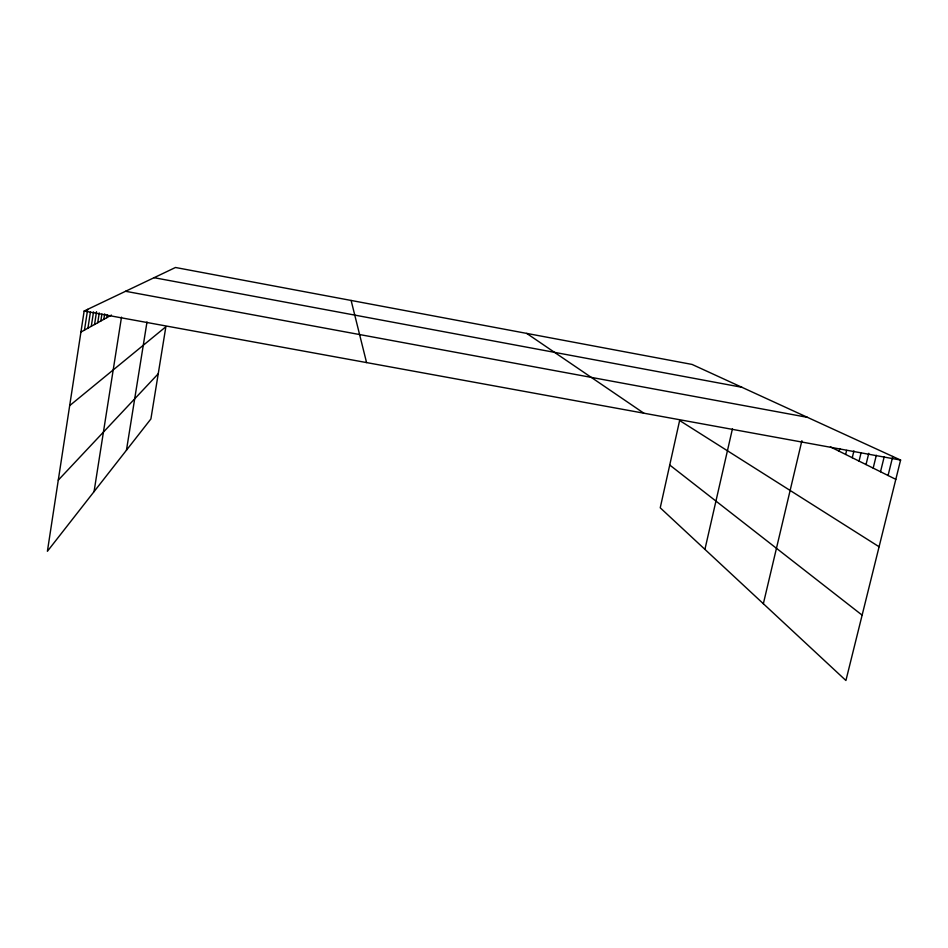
<?xml version="1.0" encoding="UTF-8"?>
<svg xmlns="http://www.w3.org/2000/svg" width="948" height="948" viewBox="0 0 948 948"><rect width="100%" height="100%" fill="white"/><g stroke="black" fill="none" stroke-linecap="round" stroke-linejoin="round"><path stroke-width="1.42" d="M879.092 546.759L679.621 420.509L660.235 507.808L845.912 680.51L900.6 460.064L692.076 364.435L175.487 267.49L84.147 311.027L47.4 551.286L150.898 418.957L165.864 326.764L69.678 405.626M84.479 330.094L87.666 309.344M87.939 328.174L90.404 312.105M91.292 326.302L93.52 311.892M94.563 324.489L96.53 311.702M97.739 322.723L99.256 312.911M100.82 321.005L101.898 314.084M103.83 319.322L104.683 313.871M106.757 317.699L107.207 314.795M94.065 491.621L121.498 317.153M126.463 450.193L146.999 321.988M704.921 549.378L732.425 428.875M763.353 603.722L801.89 440.713M839.181 451.248L839.833 448.558M845.64 454.448L846.623 450.383M852.264 457.73L853.923 450.869M859.054 461.107L861.08 452.765M866.022 464.567L868.771 453.298M873.179 468.111L876.319 455.277M880.514 471.76L884.152 457.007M888.063 475.505L892.767 456.474M58.278 480.138L158.233 373.785M80.924 332.073L111.461 315.08M84.147 311.027L900.6 460.064M125.563 291.285L807.412 417.333M154.097 277.693L741.917 387.282M830.424 446.899L895.813 479.344M526.685 333.388L643.858 413.198M669.738 465.03L862.123 615.145M351.116 300.445L366.568 362.586"/></g></svg>
